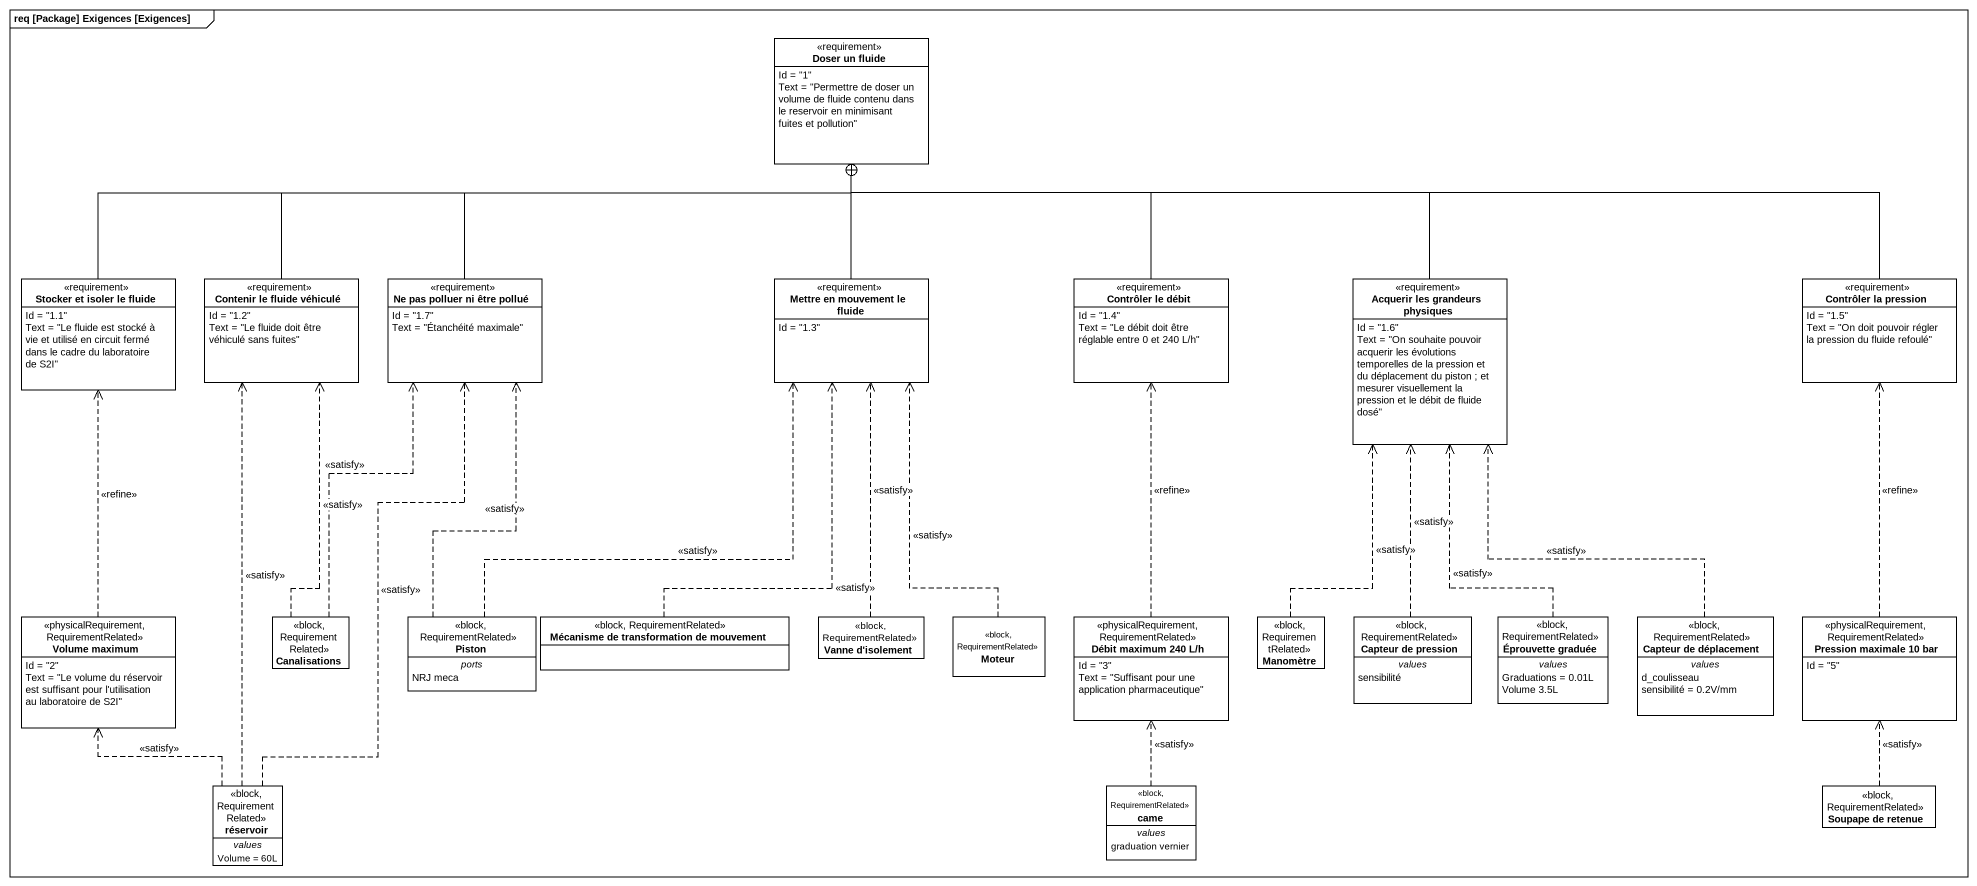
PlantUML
@startuml
mainframe req [Package] Exigences [Exigences]
hide circle
hide empty members
class "Doser un fluide" as Doser_un_fluide <<requirement>> {
  Id = "1"
  Text = "Permettre de doser un volume de fluide contenu dans le reservoir en minimisant fuites et pollution"
}
class "Stocker et isoler le fluide" as Stocker_et_isoler_le_fluide <<requirement>> {
  Id = "1.1"
  Text = "Le fluide est stocké à vie et utilisé en circuit fermé dans le cadre du laboratoire de S2I"
}
class "Contenir le fluide véhiculé" as Contenir_le_fluide_véhiculé <<requirement>> {
  Id = "1.2"
  Text = "Le fluide doit être véhiculé sans fuites"
}
class "Ne pas polluer ni être pollué" as Ne_pas_polluer_ni_être <<requirement>> {
  Id = "1.7"
  Text = "Étanchéité maximale"
}
class "Mettre en mouvement le fluide" as Mettre_en_mouvement_le <<requirement>> {
  Id = "1.3"
}
class "Contrôler le débit" as Contrôler_le_débit <<requirement>> {
  Id = "1.4"
  Text = "Le débit doit être réglable entre 0 et 240 L/h"
}
class "Acquerir les grandeurs physiques" as Acquerir_les_grandeurs <<requirement>> {
  Id = "1.6"
  Text = "On souhaite pouvoir acquerir les évolutions temporelles de la pression et du déplacement du piston ; et mesurer visuellement la pression et le débit de fluide dosé"
}
class "Contrôler la pression" as Contrôler_la_pression <<requirement>> {
  Id = "1.5"
  Text = "On doit pouvoir régler la pression du fluide refoulé"
}
class "Volume maximum" as Volume_maximum <<physicalRequirement, RequirementRelated>> {
  Id = "2"
  Text = "Le volume du réservoir est suffisant pour l'utilisation au laboratoire de S2I"
}
class Canalisations <<block, RequirementRelated>>
class Piston <<block, RequirementRelated>> {
  -- ports --
  NRJ meca
}
class "Mécanisme de transformation de mouvement" as Mécanisme_de_transformation <<block, RequirementRelated>>
class "Vanne d'isolement" as Vanne_d_isolement <<block, RequirementRelated>>
class Moteur <<block, RequirementRelated>>
class "Débit maximum 240 L/h" as Débit_maximum_240_L_h <<physicalRequirement, RequirementRelated>> {
  Id = "3"
  Text = "Suffisant pour une application pharmaceutique"
}
class Manomètre <<block, RequirementRelated>>
class "Capteur de pression" as Capteur_de_pression <<block, RequirementRelated>> {
  -- values --
  sensibilité
}
class "Éprouvette graduée" as Éprouvette_graduée <<block, RequirementRelated>> {
  -- values --
  Graduations = 0.01L
  Volume 3.5L
}
class "Capteur de déplacement" as Capteur_de_déplacement <<block, RequirementRelated>> {
  -- values --
  d_coulisseau
  sensibilité = 0.2V/mm
}
class "Pression maximale 10 bar" as Pression_maximale_10_bar <<physicalRequirement, RequirementRelated>> {
  Id = "5"
}
class réservoir <<block, RequirementRelated>> {
  -- values --
  Volume = 60L
}
class came <<block, RequirementRelated>> {
  -- values --
  graduation vernier
}
class "Soupape de retenue" as Soupape_de_retenue <<block, RequirementRelated>>
Stocker_et_isoler_le_fluide -right-+ Doser_un_fluide
Contenir_le_fluide_véhiculé -right-+ Doser_un_fluide
Ne_pas_polluer_ni_être -right-+ Doser_un_fluide
Mettre_en_mouvement_le -up-+ Doser_un_fluide
Contrôler_le_débit -up-+ Doser_un_fluide
Acquerir_les_grandeurs -left-+ Doser_un_fluide
Contrôler_la_pression -left-+ Doser_un_fluide
Volume_maximum .up.> Stocker_et_isoler_le_fluide : <<refine>>
Canalisations .up.> Contenir_le_fluide_véhiculé : <<satisfy>>
Canalisations .up.> Ne_pas_polluer_ni_être : <<satisfy>>
Piston .up.> Ne_pas_polluer_ni_être : <<satisfy>>
Piston .up.> Mettre_en_mouvement_le : <<satisfy>>
Mécanisme_de_transformation .up.> Mettre_en_mouvement_le : <<satisfy>>
Vanne_d_isolement .up.> Mettre_en_mouvement_le : <<satisfy>>
Moteur .up.> Mettre_en_mouvement_le : <<satisfy>>
Débit_maximum_240_L_h .up.> Contrôler_le_débit : <<refine>>
Manomètre .up.> Acquerir_les_grandeurs : <<satisfy>>
Capteur_de_pression .up.> Acquerir_les_grandeurs : <<satisfy>>
Éprouvette_graduée .up.> Acquerir_les_grandeurs : <<satisfy>>
Capteur_de_déplacement .up.> Acquerir_les_grandeurs : <<satisfy>>
Pression_maximale_10_bar .up.> Contrôler_la_pression : <<refine>>
réservoir .up.> Contenir_le_fluide_véhiculé : <<satisfy>>
réservoir .up.> Ne_pas_polluer_ni_être : <<satisfy>>
réservoir .up.> Volume_maximum : <<satisfy>>
came .up.> Débit_maximum_240_L_h : <<satisfy>>
Soupape_de_retenue .up.> Pression_maximale_10_bar : <<satisfy>>
@enduml
